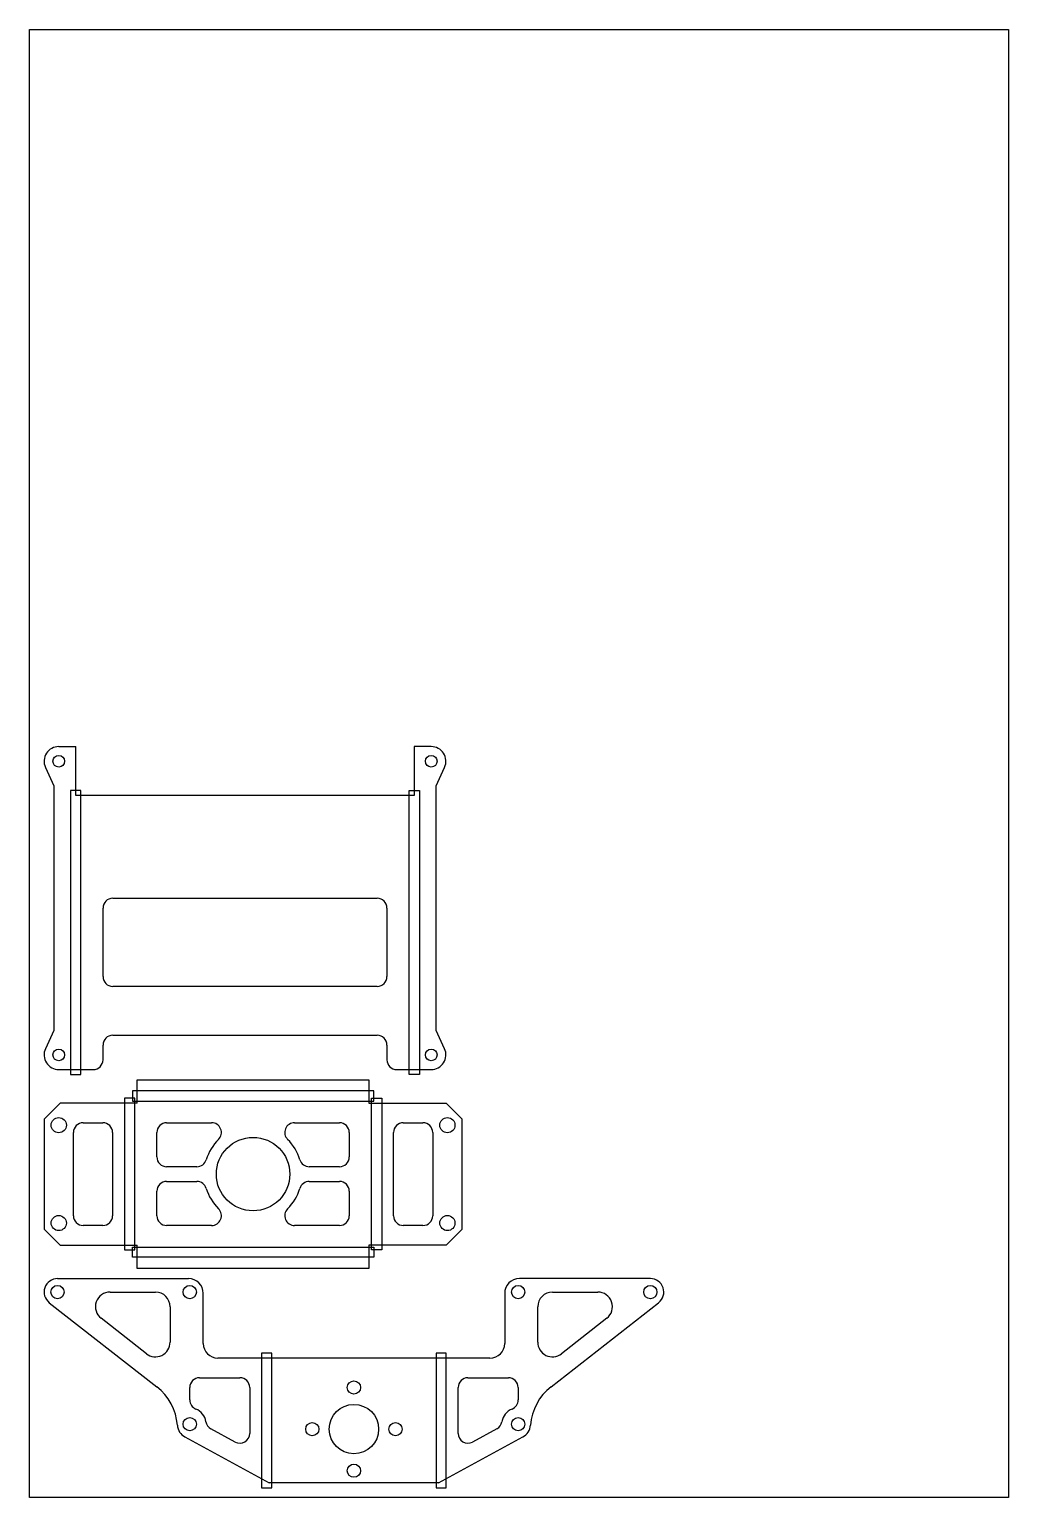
# Model space of a CAD drawing. Extents: x 0 to 200, y 0 to 300.
import ezdxf

# ---------------------------------------------------------------- set-up
doc = ezdxf.new("R2010")
doc.units = 0
doc.header["$LTSCALE"] = 0.25
doc.header["$MEASUREMENT"] = 0
doc.layers.get('0').update_dxf_attribs({"linetype": 'CONTINUOUS'})
for name, color, linetype in [('1', 7, 'CONTINUOUS'), ('24', 7, 'CONTINUOUS'), ('26', 7, 'CONTINUOUS')]:
    doc.layers.add(name, color=color, linetype=linetype)

msp = doc.modelspace()

# ---------------------------------------------------------------- linework, layer by layer
msp.add_lwpolyline([(0, 0), (0, 300), (200, 300), (200, 0)], close=True)
at = {"layer": '1', "color": 7, "linetype": 'Continuous'}
for p, q in [((8.418341, 144.462166), (8.418341, 86.462166)), ((10.518341, 144.462166), (8.418341, 144.462166)), ((10.518341, 86.462166), (10.518341, 144.462166)), ((77.555224, 86.462166), (77.555224, 144.462166)), ((77.555224, 144.462166), (79.655224, 144.462166)), ((79.655224, 144.462166), (79.655224, 86.462166)), ((8.418341, 86.462166), (10.518341, 86.462166)), ((79.655224, 86.462166), (77.555224, 86.462166)), ((19.418298, 81.606083), (19.418298, 50.606083)), ((21.518298, 81.606083), (19.418298, 81.606083)), ((21.036897, 83.109315), (21.036897, 81.009315)), ((70.336897, 83.109315), (21.036897, 83.109315)), ((21.036897, 81.009315), (70.336897, 81.009315)), ((21.518298, 50.606083), (21.518298, 81.606083)), ((69.855496, 50.606083), (69.855496, 81.606083)), ((69.855496, 81.606083), (71.955496, 81.606083)), ((70.336897, 81.009315), (70.336897, 83.109315)), ((71.955496, 81.606083), (71.955496, 50.606083)), ((21.036897, 49.102851), (21.036897, 51.202851)), ((21.036897, 51.202851), (70.336897, 51.202851)), ((70.336897, 51.202851), (70.336897, 49.102851)), ((19.418298, 50.606083), (21.518298, 50.606083)), ((70.336897, 49.102851), (21.036897, 49.102851)), ((71.955496, 50.606083), (69.855496, 50.606083)), ((47.418352, 29.5), (47.418352, 2)), ((49.518352, 29.5), (47.418352, 29.5)), ((49.518352, 2), (49.518352, 29.5)), ((83.055156, 29.5), (83.055156, 2)), ((85.155156, 29.5), (83.055156, 29.5)), ((85.155156, 2), (85.155156, 29.5)), ((47.418352, 2), (49.518352, 2)), ((83.055156, 2), (85.155156, 2))]:
    msp.add_line(p, q, dxfattribs=at)
at = {"layer": '24', "color": 7, "linetype": 'Continuous'}
for p, q in [((22.036897, 80.606083), (22.036897, 85.362166)), ((22.036897, 85.362166), (69.336897, 85.362166)), ((69.336897, 85.362166), (69.336897, 80.606083)), ((6.257359, 80.606083), (3, 77.348724)), ((22.036897, 80.606083), (6.257359, 80.606083)), ((69.336897, 80.606083), (85.116434, 80.606083)), ((88.373794, 77.348724), (85.116434, 80.606083)), ((3, 77.348724), (3, 54.863442)), ((11, 76.606083), (14.9997, 76.606083)), ((28.036897, 76.606083), (37.21636, 76.606083)), ((54.157434, 76.606083), (63.336897, 76.606083)), ((76.374094, 76.606083), (80.373794, 76.606083)), ((88.373794, 54.863442), (88.373794, 77.348724)), ((9, 57.606083), (9, 74.606083)), ((16.9997, 74.606083), (16.9997, 57.606083)), ((26.036897, 69.606083), (26.036897, 74.606083)), ((65.336897, 74.606083), (65.336897, 69.606083)), ((74.374094, 57.606083), (74.374094, 74.606083)), ((82.373794, 74.606083), (82.373794, 57.606083)), ((34.208657, 67.606083), (28.036897, 67.606083)), ((63.336897, 67.606083), (57.165137, 67.606083)), ((28.036897, 64.606083), (34.208657, 64.606083)), ((57.165137, 64.606083), (63.336897, 64.606083)), ((26.036897, 57.606083), (26.036897, 62.606083)), ((65.336897, 62.606083), (65.336897, 57.606083)), ((3, 54.863442), (6.257359, 51.606083)), ((14.9997, 55.606083), (11, 55.606083)), ((37.21636, 55.606083), (28.036897, 55.606083)), ((63.336897, 55.606083), (54.157434, 55.606083)), ((80.373794, 55.606083), (76.374094, 55.606083)), ((85.116434, 51.606083), (88.373794, 54.863442)), ((6.257359, 51.606083), (22.036897, 51.606083)), ((22.036897, 46.85), (22.036897, 51.606083)), ((69.336897, 51.606083), (69.336897, 46.85)), ((85.116434, 51.606083), (69.336897, 51.606083)), ((69.336897, 46.85), (22.036897, 46.85)), ((5.75, 44.75), (32.5, 44.75)), ((16.491244, 42), (25.75, 42)), ((126.823508, 44.75), (100.073508, 44.75)), ((106.823508, 42), (116.082264, 42)), ((4.056708, 39.833145), (26.023169, 22.667421)), ((28.75, 39), (28.75, 31.764731)), ((35.5, 31.5), (35.5, 41.75)), ((97.073508, 41.75), (97.073508, 31.5)), ((103.823508, 31.764731), (103.823508, 39)), ((106.550339, 22.667421), (128.5168, 39.833145)), ((23.902772, 29.400889), (14.644016, 36.636158)), ((117.929492, 36.636158), (108.670736, 29.400889)), ((94.073508, 28.5), (38.5, 28.5)), ((34.75, 24.5), (42.99995, 24.5)), ((89.573558, 24.5), (97.823508, 24.5)), ((32.75, 19.962106), (32.75, 22.5)), ((44.99995, 22.5), (44.99995, 13.109223)), ((87.573558, 13.109223), (87.573558, 22.5)), ((99.823508, 22.5), (99.823508, 19.962106)), ((31.774847, 12.399335), (48.99995, 3)), ((42.041945, 11.353596), (37.079203, 14.061648)), ((83.573558, 3), (100.798661, 12.399335)), ((95.494306, 14.061648), (90.531563, 11.353596)), ((83.573558, 3), (48.99995, 3))]:
    msp.add_line(p, q, dxfattribs=at)
for centre, radius in [((6, 76.106083), 1.55), ((85.373794, 76.106083), 1.55), ((45.686897, 66.106083), 7.5), ((6, 56.106083), 1.55), ((85.373794, 56.106083), 1.55), ((5.75, 42), 1.35), ((32.75, 42), 1.35), ((99.823508, 42), 1.35), ((126.823508, 42), 1.35), ((66.286754, 22.5), 1.35), ((66.286754, 14), 5.05), ((32.75, 15), 1.35), ((57.786754, 14), 1.35), ((74.786754, 14), 1.35), ((99.823508, 15), 1.35), ((66.286754, 5.5), 1.35)]:
    msp.add_circle(centre, radius, dxfattribs=at)
for centre, radius, start, end in [((11, 74.606083), 2, 90, 180), ((14.9997, 74.606083), 2, 0, 90), ((28.036897, 74.606083), 2, 90, 180), ((37.21636, 74.606083), 2, 314.900528, 90), ((54.157434, 74.606083), 2, 90, 225.099472), ((63.336897, 74.606083), 2, 0, 90), ((76.374094, 74.606083), 2, 90, 180), ((80.373794, 74.606083), 2, 0, 90), ((45.686897, 66.106083), 10, 134.900528, 163.042237), ((45.686897, 66.106083), 10, 16.957763, 45.099472), ((28.036897, 69.606083), 2, 180, 270), ((34.208657, 69.606083), 2, 270, 343.042237), ((57.165137, 69.606083), 2, 196.957763, 270), ((63.336897, 69.606083), 2, 270, 0), ((28.036897, 62.606083), 2, 90, 180), ((34.208657, 62.606083), 2, 16.957763, 90), ((45.686897, 66.106083), 10, 196.957763, 225.099472), ((45.686897, 66.106083), 10, 314.900528, 343.042237), ((57.165137, 62.606083), 2, 90, 163.042237), ((63.336897, 62.606083), 2, 0, 90), ((11, 57.606083), 2, 180, 270), ((14.9997, 57.606083), 2, 270, 0), ((28.036897, 57.606083), 2, 180, 270), ((37.21636, 57.606083), 2, 270, 45.099472), ((54.157434, 57.606083), 2, 134.900528, 270), ((63.336897, 57.606083), 2, 270, 0), ((76.374094, 57.606083), 2, 180, 270), ((80.373794, 57.606083), 2, 270, 0), ((5.75, 42), 2.75, 90, 231.994099), ((16.491244, 39), 3, 90, 231.994099), ((25.75, 39), 3, 0, 90), ((32.5, 41.75), 3, 0, 90), ((100.073508, 41.75), 3, 90, 180), ((106.823508, 39), 3, 90, 180), ((116.082264, 39), 3, 308.005901, 90), ((126.823508, 42), 2.75, 308.005901, 90), ((25.75, 31.764731), 3, 231.994099, 0), ((38.5, 31.5), 3, 180, 270), ((94.073508, 31.5), 3, 270, 0), ((106.823508, 31.764731), 3, 180, 308.005901), ((34.75, 22.5), 2, 90, 180), ((42.99995, 22.5), 2, 0, 90), ((89.573558, 22.5), 2, 90, 180), ((97.823508, 22.5), 2, 0, 90), ((19.25, 14), 11, 4.230534, 51.994099), ((113.323508, 14), 11, 128.005901, 175.769466), ((34.75, 19.962106), 2, 180, 248.047872), ((32.75, 15), 3.35, 8.787008, 68.047872), ((99.823508, 15), 3.35, 111.952128, 171.212992), ((97.823508, 19.962106), 2, 291.952128, 0), ((38.037207, 15.817275), 2, 188.787008, 241.379738), ((94.536301, 15.817275), 2, 298.620262, 351.212992), ((33.211854, 15.032775), 3, 184.230534, 241.379738), ((42.99995, 13.109223), 2, 241.379738, 0), ((89.573558, 13.109223), 2, 180, 298.620262), ((99.361654, 15.032775), 3, 298.620262, 355.769466)]:
    msp.add_arc(centre, radius, start, end, dxfattribs=at)
at = {"layer": '26', "color": 7, "linetype": 'Continuous'}
for p, q in [((6, 153.462166), (9.5, 153.462166)), ((9.5, 143.462166), (9.5, 153.462166)), ((78.573565, 153.462166), (78.573565, 143.462166)), ((82.073565, 153.462166), (78.573565, 153.462166)), ((3.275104, 149.2072), (4.9999, 145.462166)), ((83.073665, 145.462166), (84.798462, 149.2072)), ((4.9999, 145.462166), (4.9999, 95.462166)), ((83.073665, 95.462166), (83.073665, 145.462166)), ((78.573565, 143.462166), (9.5, 143.462166)), ((15.036783, 106.462166), (15.036783, 120.462166)), ((17.036783, 122.462166), (71.036783, 122.462166)), ((73.036783, 120.462166), (73.036783, 106.462166)), ((71.036783, 104.462166), (17.036783, 104.462166)), ((4.9999, 95.462166), (3.275104, 91.717132)), ((17.036783, 94.462166), (71.036783, 94.462166)), ((84.798462, 91.717132), (83.073665, 95.462166)), ((15.036783, 89.462166), (15.036783, 92.462166)), ((73.036783, 92.462166), (73.036783, 89.462166)), ((6, 87.462166), (13.036783, 87.462166)), ((75.036783, 87.462166), (82.073565, 87.462166))]:
    msp.add_line(p, q, dxfattribs=at)
for centre in [(6, 150.462166), (82.073565, 150.462166), (6, 90.462166), (82.073565, 90.462166)]:
    msp.add_circle(centre, 1.2, dxfattribs=at)
for centre, radius, start, end in [((6, 150.462166), 3, 90, 204.728699), ((82.073565, 150.462166), 3, 335.271301, 90), ((17.036783, 120.462166), 2, 90, 180), ((71.036783, 120.462166), 2, 0, 90), ((17.036783, 106.462166), 2, 180, 270), ((71.036783, 106.462166), 2, 270, 0), ((17.036783, 92.462166), 2, 90, 180), ((71.036783, 92.462166), 2, 0, 90), ((6, 90.462166), 3, 155.271301, 270), ((82.073565, 90.462166), 3, 270, 24.728699), ((13.036783, 89.462166), 2, 270, 0), ((75.036783, 89.462166), 2, 180, 270)]:
    msp.add_arc(centre, radius, start, end, dxfattribs=at)

doc.saveas('drawing.dxf')
